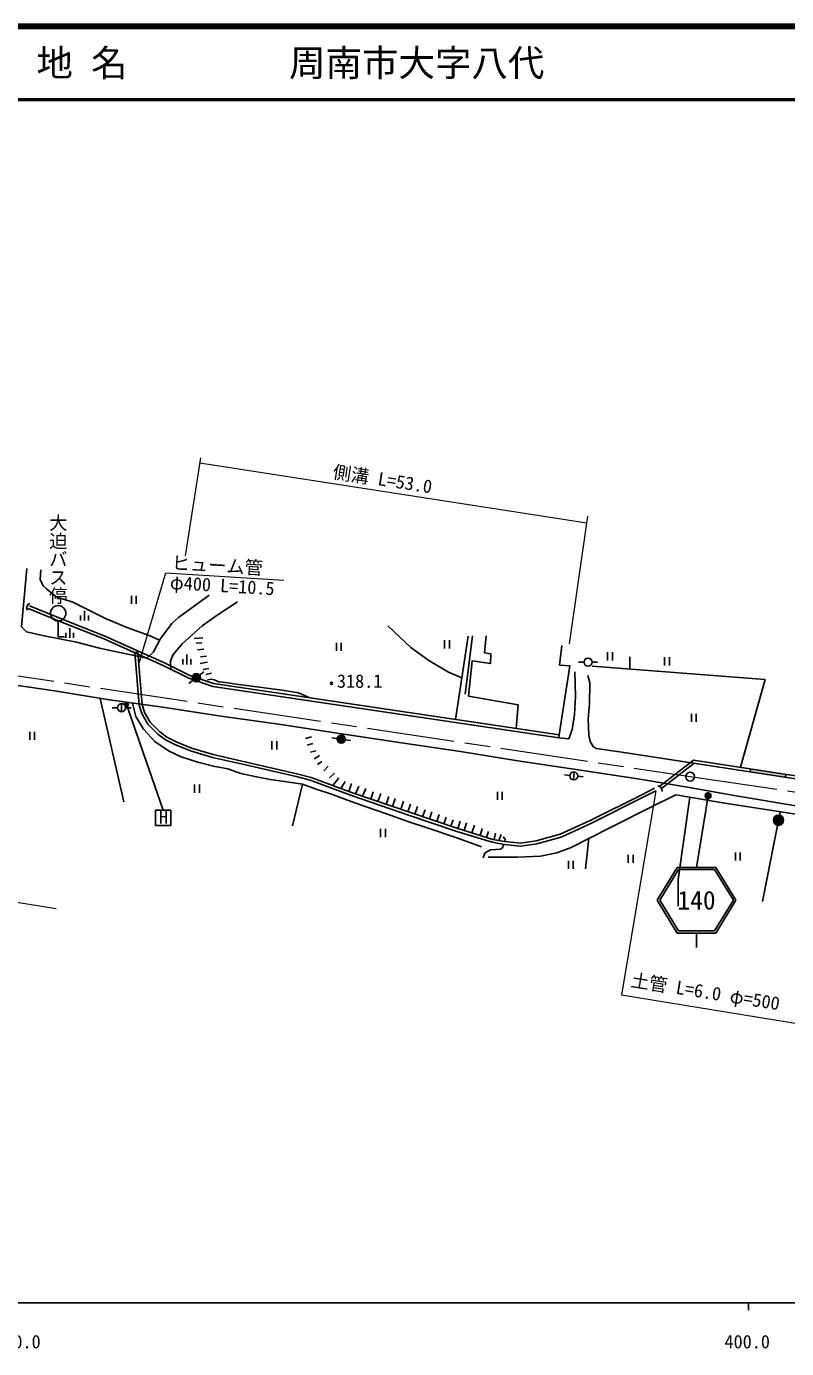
# Model space of a CAD drawing. Units: millimetres, scale not verified. Extents: x 40000 to 680000, y 20000 to 380000.
# Drawn here: x 369009 to 473240, y 198715 to 380000 of the extents above; entities that cross this region are included whole.
import ezdxf
from ezdxf.enums import TextEntityAlignment as Align

# ---------------------------------------------------------------- set-up
doc = ezdxf.new("R2010")
doc.units = ezdxf.units.MM
doc.header["$LTSCALE"] = 1000
doc.linetypes.add('CHAIN', pattern=[18.5, 12, -1.5, 3.5, -1.5])
for name, color, linetype, lineweight in [('M-BGD', 7, 'Continuous', 25), ('M-BGD-EXST', 7, 'Continuous', 25), ('M-BMK', 2, 'CHAIN', 13), ('M-BMK-SRVR', 3, 'Continuous', 25), ('M-STR-HTXT', 7, 'Continuous', 13), ('M-STR-STRC', 7, 'Continuous', 25), ('M-TTL', 2, 'Continuous', 140), ('M-TTL-BAND', 7, 'Continuous', 25), ('M-TTL-LINE', 7, 'Continuous', 50)]:
    doc.layers.add(name, color=color, linetype=linetype, lineweight=lineweight)
doc.layers.add('M-BMK-HTXT', color=7, linetype='Continuous')
doc.layers.add('M-TTL-TXT', color=7, linetype='Continuous')
doc.styles.add('@ＭＳ ゴシック', font='')
doc.styles.add('ＭＳ ゴシック', font='')
doc.styles.get('@ＭＳ ゴシック').set_extended_font_data('@MS Gothic')
doc.styles.get('ＭＳ ゴシック').set_extended_font_data('MS Gothic')

# ---------------------------------------------------------------- blocks, each defined once
blk = doc.blocks.new('DOSEI')
at = {"layer": 'M-BGD'}
blk.add_hatch(color=256, dxfattribs=at).paths.add_polyline_path([(-550, 0, 1), (550, 0, 1)])
for p, q in [((-550, 0), (-1300, 0)), ((550, 0), (1300, 0))]:
    blk.add_line(p, q, dxfattribs=at)
blk.add_circle((0, 0), 550, dxfattribs=at)

msp = doc.modelspace()

# ---------------------------------------------------------------- hatches: boundary and pattern name
at = {"layer": 'M-BGD'}
for points in [[(468295, 278201), (468234, 277806), (473097, 277057), (473158, 277452)], [(471891, 271814, 1), (472381, 270502, 1)]]:
    msp.add_hatch(color=256, dxfattribs=at).paths.add_polyline_path(points)
at = {"layer": 'M-BGD-EXST'}
msp.add_hatch(color=256, dxfattribs=at).paths.add_polyline_path([(382933, 286843, 0.41421), (382908, 287195, 0.41421), (382555, 287170, 1)])
at = {"layer": 'M-STR-STRC'}
msp.add_hatch(color=256, dxfattribs=at).paths.add_polyline_path([(462154, 274759, 0.41421), (462232, 274199, 0.41421), (462792, 274278, 1)])

# ---------------------------------------------------------------- linework, layer by layer
at = {"layer": 'M-BGD'}
for p, q in [((383398, 301946), (383398, 300829)), ((384065, 301946), (384065, 300829)), ((376430, 298543), (376430, 299240)), ((376963, 298543), (376963, 299872)), ((377496, 298543), (377496, 299240)), ((373359, 298481), (373359, 296307)), ((374950, 296176), (374950, 297505)), ((373359, 296307), (374249, 296307)), ((374416, 296176), (374416, 296873)), ((375483, 296176), (375483, 296873)), ((392024, 296069), (393203, 296188)), ((426338, 295827), (426338, 294709)), ((427004, 295827), (427004, 294709)), ((429558, 296398), (427859, 284961)), ((430156, 296439), (429163, 288454)), ((384280, 294171), (383881, 294138)), ((383881, 294138), (384472, 286956)), ((384280, 294171), (384867, 287028)), ((391001, 292533), (391001, 293862)), ((392289, 295415), (393051, 295469)), ((392455, 294513), (393314, 294604)), ((411511, 295492), (411511, 294374)), ((412178, 295492), (412178, 294374)), ((448688, 294199), (448688, 293081)), ((449355, 294199), (449355, 293081)), ((390467, 292533), (390467, 293230)), ((391534, 292533), (391534, 293230)), ((392833, 292644), (393816, 292831)), ((392883, 293558), (393700, 293653)), ((393222, 291810), (393998, 291960)), ((445472, 292831), (444722, 292831)), ((446572, 292831), (447322, 292831)), ((451727, 293551), (451727, 291889)), ((456500, 293508), (456500, 292390)), ((457167, 293508), (457167, 292390)), ((393592, 291150), (394369, 291300)), ((379126, 287864), (382371, 273665)), ((381504, 286591), (380754, 286591)), ((382054, 287141), (382054, 286041)), ((382604, 286591), (383354, 286591)), ((460198, 285765), (460198, 284647)), ((460865, 285765), (460865, 284647)), ((369458, 283279), (369458, 282161)), ((370124, 283279), (370124, 282161)), ((402672, 281986), (402672, 280868)), ((403339, 281986), (403339, 280868)), ((408076, 282598), (407279, 282354)), ((408273, 281696), (407504, 281463)), ((408701, 280695), (407980, 280479)), ((409188, 280031), (408482, 279572)), ((409529, 279205), (408943, 278802)), ((460474, 279406), (455861, 275808)), ((410365, 278564), (409768, 277929)), ((411255, 277606), (410558, 276977)), ((443521, 277293), (442775, 277370)), ((444012, 276690), (444125, 277784)), ((460584, 278984), (456107, 275493)), ((468295, 278201), (468234, 277806)), ((473158, 277452), (473097, 277057)), ((392064, 276036), (392064, 274918)), ((392730, 276036), (392730, 274918)), ((411855, 276985), (411003, 275926)), ((412704, 276456), (412138, 275502)), ((413597, 276183), (413195, 275107)), ((414584, 275837), (414132, 274770)), ((444615, 277180), (445361, 277103)), ((415531, 275508), (415086, 274444)), ((416558, 275056), (416215, 274057)), ((417597, 274827), (417215, 273714)), ((418713, 274398), (418346, 273327)), ((419564, 274120), (419193, 273037)), ((420709, 273756), (420329, 272648)), ((433598, 275055), (433598, 273937)), ((434265, 275055), (434265, 273937)), ((421666, 273344), (421312, 272311)), ((422637, 273035), (422282, 271982)), ((423666, 272606), (423336, 271627)), ((424616, 272332), (424272, 271312)), ((425609, 271934), (425284, 270970)), ((469949, 259999), (472363, 272318)), ((426543, 271557), (426237, 270649)), ((427507, 271212), (427207, 270322)), ((428504, 271042), (428183, 269994)), ((429360, 270810), (429031, 269735)), ((430430, 270472), (430104, 269407)), ((417562, 269967), (417562, 268849)), ((418229, 269967), (418229, 268849)), ((431514, 270042), (431216, 269067)), ((432368, 269614), (432116, 268791)), ((433335, 269379), (433166, 268495)), ((434089, 269217), (433766, 268380)), ((466230, 266748), (466230, 265630)), ((466897, 266748), (466897, 265630)), ((443319, 265593), (443319, 264475)), ((443986, 265593), (443986, 264475)), ((451529, 266414), (451529, 265296)), ((452195, 266414), (452195, 265296))]:
    msp.add_line(p, q, dxfattribs=at)
for points in [[(385507, 293374), (379218, 294707), (375857, 295561), (371229, 296494), (369022, 296979), (368340, 297689), (369062, 305690)], [(387273, 295830), (385839, 296506), (382918, 297560), (379862, 298822), (377310, 300078), (375358, 301040), (373066, 301798), (371778, 302866), (371280, 303315), (370910, 304168), (370982, 305504)], [(385507, 293374), (386419, 294234), (387358, 295988), (388963, 298145), (389867, 298965), (394068, 302009)], [(388805, 291844), (388758, 292966), (389144, 293882), (390380, 295330), (393083, 297801), (395306, 299361), (397950, 301122)], [(369466, 300862), (369212, 300751), (369031, 300286), (369138, 299982)], [(442001, 282457), (394582, 289500), (391263, 290639), (387849, 292313), (379522, 296085), (374197, 298186), (369261, 300186)], [(442060, 282852), (394677, 289890), (391416, 291009), (388019, 292675), (379679, 296454), (374346, 298558), (369411, 300556)], [(428709, 290680), (426877, 291478), (424165, 293048), (421708, 294853), (418559, 297813)], [(436164, 283728), (436449, 286959), (429634, 288155), (430121, 292995), (432660, 292632), (432690, 293970), (431805, 294120), (432065, 296440)], [(442431, 295115), (442112, 292432), (443504, 292338), (442060, 282852)], [(466907, 278415), (470297, 290448), (446593, 292288)], [(364078, 290167), (372857, 288909), (380384, 287654), (387651, 286639), (395733, 285411), (403876, 284277), (411944, 283055), (420126, 281817), (428528, 280563), (436410, 279296), (444963, 278026), (452842, 276830), (459640, 275712), (466346, 274524), (474797, 273083)], [(407876, 287930), (406308, 288606), (404098, 288986), (398114, 289783), (395945, 290084), (395401, 290150), (394773, 290407), (394384, 290482), (393816, 290390)], [(442060, 282852), (442001, 282457), (443373, 282322), (443838, 283576), (444182, 285643), (444306, 288140), (444199, 291483)], [(445991, 291012), (446276, 290002), (446197, 287120), (446056, 285002), (446141, 282773), (446323, 281933), (446706, 281261), (447125, 280984), (450345, 280531), (459871, 279094)], [(383555, 287211), (383999, 285360), (385053, 283628), (386625, 281955), (388499, 280664), (390237, 279845), (392490, 279141), (394646, 278554), (396622, 278190), (398402, 277560), (400558, 277128), (402421, 276742), (404383, 276469), (406842, 276093), (405505, 270376)], [(384472, 286956), (384809, 285781), (385638, 284343), (387026, 282977), (388056, 282202), (389356, 281546), (391494, 280658), (394511, 279777), (399057, 278749), (406012, 277141), (407918, 276650), (413575, 274538), (421522, 271816), (428025, 269624), (432853, 268148), (434525, 267828), (436743, 267621), (438979, 267929), (442342, 268851), (446482, 270765), (453561, 274303), (455295, 275182)], [(384867, 287028), (385180, 285938), (385957, 284590), (387288, 283281), (388268, 282543), (389523, 281910), (391627, 281036), (394612, 280165), (399146, 279139), (406107, 277529), (408038, 277032), (413710, 274915), (421651, 272195), (428147, 270005), (432950, 268537), (434582, 268224), (436735, 268024), (438899, 268322), (442204, 269228), (446309, 271125), (453381, 274660), (455115, 275539)], [(460474, 279406), (483719, 275826), (486021, 275692), (494042, 273132)], [(459871, 279094), (483677, 275428), (485948, 275296), (494006, 272758)], [(406842, 276093), (408729, 275400), (410851, 274752), (413014, 273925), (415587, 273007), (418373, 272040), (421464, 270948), (424087, 270071), (428030, 268751), (431401, 267500)], [(456165, 275094), (456107, 275493), (455861, 275808), (455587, 275836)], [(446105, 268653), (449290, 270251), (454536, 272884), (458041, 274647), (464502, 273539), (473940, 272073), (482732, 270634), (484461, 270576), (486499, 270131), (488442, 269675), (497960, 266651)], [(459996, 274312), (458378, 263046), (458372, 259376)], [(432331, 266078), (436364, 266081), (439492, 266246), (441750, 266697), (443701, 267427), (446105, 268653), (445668, 264499)], [(434390, 268866), (434648, 268552), (434617, 268221)], [(434431, 267846), (434289, 267380), (434033, 267194), (432659, 267090), (432290, 266916), (431866, 266661), (431626, 265998)]]:
    msp.add_lwpolyline(points, dxfattribs=at)
for centre, radius in [((373359, 299531), 1050), ((446022, 292831), 550), ((410833, 289916), 150), ((382054, 286591), 550), ((444068, 277237), 550), ((472136, 271158), 700)]:
    msp.add_circle(centre, radius, dxfattribs=at)
at = {"layer": 'M-BGD-EXST'}
for p, q in [((382744, 287006), (387772, 272543)), ((388822, 272543), (386722, 272543)), ((386722, 272543), (386722, 270443)), ((388822, 270443), (388822, 272543)), ((386722, 270443), (388822, 270443))]:
    msp.add_line(p, q, dxfattribs=at)
msp.add_circle((382744, 287006), 250, dxfattribs=at)
at = {"layer": 'M-BMK'}
msp.add_lwpolyline([(360883, 291989), (460024, 277135), (483708, 273706), (486218, 273218), (504067, 267571), (507104, 266469), (509753, 265214), (511915, 264029), (522303, 281111), (525650, 286571), (530461, 292846), (536109, 299121), (538822, 301900)], dxfattribs=at)
at = {"layer": 'M-BMK-SRVR'}
msp.add_circle((460024, 277135), 600, dxfattribs=at)
at = {"layer": 'M-STR-HTXT'}
for p, q in [((390806, 307417), (392900, 320867)), ((445861, 311870), (392786, 320132)), ((443489, 295335), (445999, 312832))]:
    msp.add_line(p, q, dxfattribs=at)
for points in [[(384413, 292543), (388130, 305063), (404315, 304087)], [(348806, 287981), (344827, 263573), (373093, 259052)], [(455295, 275182), (450603, 247195), (477516, 242846)]]:
    msp.add_lwpolyline(points, dxfattribs=at)
at = {"layer": 'M-STR-STRC'}
for p, q in [((462473, 274519), (460894, 264694)), ((458258, 264694), (455494, 260194)), ((458258, 264694), (463530, 264694)), ((466294, 260194), (463530, 264694)), ((458426, 264394), (455846, 260194)), ((458426, 264394), (463362, 264394)), ((465942, 260194), (463362, 264394)), ((455494, 260194), (458258, 255694)), ((455846, 260194), (458426, 255994)), ((463362, 255994), (465942, 260194)), ((463530, 255694), (466294, 260194)), ((458258, 255694), (463530, 255694)), ((458426, 255994), (463362, 255994)), ((460894, 255694), (460894, 253694))]:
    msp.add_line(p, q, dxfattribs=at)
msp.add_circle((462473, 274519), 400, dxfattribs=at)
at = {"layer": 'M-TTL'}
msp.add_line((680000, 380000), (40000, 380000), dxfattribs=at)
at = {"layer": 'M-TTL-BAND'}
for p, q in [((40000, 205000), (579000, 205000)), ((468000, 205000), (468000, 204000))]:
    msp.add_line(p, q, dxfattribs=at)
at = {"layer": 'M-TTL-LINE'}
msp.add_line((40000, 370000), (680000, 370000), dxfattribs=at)

# ---------------------------------------------------------------- block references
for p, rotation in [((392310, 290702), 38.39523), ((412167, 282273), 172.63016)]:
    msp.add_blockref('DOSEI', p, dxfattribs=dict(rotation=rotation))

# ---------------------------------------------------------------- texts
at = {"layer": 'M-BGD', "style": 'ＭＳ ゴシック'}
msp.add_text('318.1', height=1833, dxfattribs=at).set_placement((411586, 288764), align=Align.BOTTOM_LEFT)
at = {"layer": 'M-BGD-EXST', "style": 'ＭＳ ゴシック'}
msp.add_text('H', height=1833, dxfattribs=at).set_placement((387175, 270135), align=Align.BOTTOM_LEFT)
at = {"layer": 'M-BMK-HTXT', "style": '@ＭＳ ゴシック'}
msp.add_text('大迫バス停', height=1833, rotation=270, dxfattribs=at).set_placement((371875, 313215), align=Align.BOTTOM_LEFT)
at = {"layer": 'M-STR-HTXT', "style": 'ＭＳ ゴシック'}
for s, rotation, p in [('側溝 L=53.0', 351.152, (410833, 317532)), ('ヒューム管', 356.551, (388854, 305019)), ('φ400 L=10.5', 356.551, (388608, 302318)), ('土管 L=6.0 φ=500', 350.821, (451711, 247834))]:
    msp.add_text(s, height=1833, rotation=rotation, dxfattribs=at).set_placement(p, align=Align.BOTTOM_LEFT)
at = {"layer": 'M-STR-STRC', "style": 'ＭＳ ゴシック'}
msp.add_text('140', height=2566, dxfattribs=at).set_placement((460894, 260194), align=Align.MIDDLE_CENTER)
at = {"layer": 'M-TTL-BAND', "style": 'ＭＳ ゴシック'}
for s, p in [('300.0', (367844, 198195)), ('400.0', (467844, 198195))]:
    msp.add_text(s, height=1833, dxfattribs=at).set_placement(p, align=Align.BOTTOM_CENTER)
at = {"layer": 'M-TTL-TXT', "style": 'ＭＳ ゴシック'}
for s, p in [('地 名', (370380, 375000)), ('周南市大字八代', (405024, 375000))]:
    msp.add_text(s, height=3666, dxfattribs=at).set_placement(p, align=Align.MIDDLE_LEFT)

doc.saveas('drawing.dxf')
